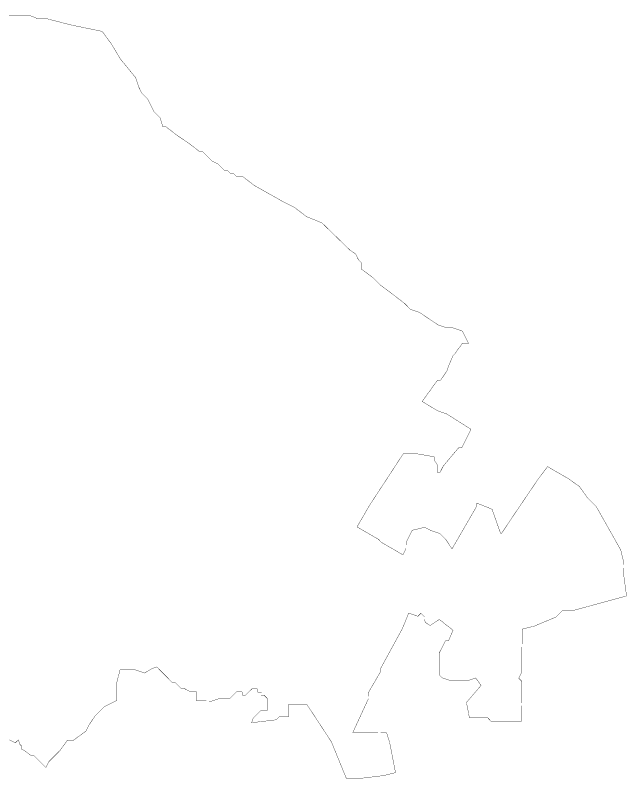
# Model space of a CAD drawing. Header units: metres. Extents: x 316348 to 324132, y 1868209 to 1873561.
# Drawn here: x 320277 to 324132, y 1868316 to 1873126 of the extents above; entities that cross this region are included whole.
import ezdxf

# ---------------------------------------------------------------- set-up
doc = ezdxf.new("R2010")
doc.units = ezdxf.units.M

msp = doc.modelspace()

# ---------------------------------------------------------------- linework, layer by layer
at = {"color": 6, "const_width": 2, "flags": 128}
msp.add_lwpolyline([(320149.1, 1873124.7), (320371.4, 1873123.4), (320419.7, 1873103.8), (320477.7, 1873103.5), (320632.2, 1873063.9), (320825.2, 1873024.2), (320882.8, 1872946.5), (320940.3, 1872849.5), (321036.3, 1872733), (321055.3, 1872674.8), (321074.4, 1872636.1), (321112.9, 1872597.2), (321151.1, 1872519.6), (321189.5, 1872480.7), (321208.6, 1872422.6), (321227.9, 1872422.5), (321304.9, 1872364), (321362.7, 1872325.1), (321439.7, 1872266.6), (321459, 1872266.5), (321516.7, 1872208.2), (321555.3, 1872188.6), (321593.7, 1872149.8), (321613, 1872149.6), (321632.3, 1872130.2), (321651.6, 1872130.1), (321670.8, 1872110.6), (321709.5, 1872110.4), (321786.5, 1872052), (321960, 1871954.3), (322037.1, 1871915.2), (322114.1, 1871856.8), (322210.6, 1871817.6), (322387.6, 1871645.5), (322422.2, 1871623), (322441.3, 1871584.2), (322460.5, 1871564.8), (322460.3, 1871526.1), (322537.3, 1871467.7), (322575.7, 1871428.8), (322729.7, 1871311.9), (322768.2, 1871273), (322826.1, 1871253.4), (322941.7, 1871175.3), (322999.6, 1871155.7), (323038.2, 1871155.5), (323096.1, 1871135.8), (323134.4, 1871058.2), (323095.7, 1871058.5), (323047, 1870991.1), (323037.3, 1870981.5), (323007.9, 1870914), (322998.1, 1870885), (322959.1, 1870827.2), (322939.7, 1870827.3), (322842.3, 1870692.5), (322938.6, 1870634), (322996.6, 1870614.3), (323150.6, 1870516.8), (323092, 1870401.1), (323072.7, 1870401.2), (322975.3, 1870285.7), (322955.8, 1870247.2), (322936.4, 1870247.3), (322936.7, 1870295.6), (322917.5, 1870324.7), (322917.7, 1870344.1), (322801.8, 1870364.1), (322724.4, 1870364.5), (322509.9, 1870037), (322431.8, 1869902.1), (322566.7, 1869824), (322585.9, 1869804.5), (322720.8, 1869726.5), (322740.4, 1869765), (322740.6, 1869803.7), (322779.7, 1869880.8), (322857.1, 1869899.7), (322895.7, 1869880.2), (322953.6, 1869860.5), (322992.1, 1869821.6), (323030.4, 1869763.4), (323186.6, 1870033.2), (323186.7, 1870052.5), (323283.2, 1870013.3), (323330.7, 1869877.7), (323340.3, 1869858.3), (323574.3, 1870205), (323632.7, 1870282), (323767.6, 1870203.9), (323835, 1870155.2), (323882.9, 1870087.3), (323940.6, 1870028.9), (324093.8, 1869757.4), (324112.7, 1869679.9), (324112.3, 1869602.6), (324130.8, 1869467.1), (323782.3, 1869372.4), (323724.2, 1869372.4), (323685.4, 1869334.3), (323549.7, 1869277), (323472.3, 1869258.1), (323470.7, 1868987.5), (323451.1, 1868948.9), (323470.4, 1868929.5), (323469, 1868678.1), (323275.6, 1868678.1), (323256.4, 1868698.6), (323140.4, 1868699.3), (323121.6, 1868796.1), (323213.7, 1868903.4), (323180.5, 1868950.4), (323122.4, 1868931.4), (323025.7, 1868932), (322967.8, 1868951.6), (322948.6, 1868971), (322948.6, 1869104.9), (322988.5, 1869183.5), (323007.8, 1869183.4), (323037.2, 1869250.9), (322950.5, 1869319.1), (322892.3, 1869280.7), (322863.4, 1869300.2), (322853.9, 1869319.6), (322854, 1869339), (322834.8, 1869358.4), (322815.3, 1869339.2), (322757.4, 1869358.9), (322718.2, 1869262.4), (322581.4, 1869011.8), (322581.4, 1868992.7), (322503.2, 1868857.6), (322503, 1868818.9), (322405.1, 1868606.7), (322617.8, 1868605.5), (322636.8, 1868547.4), (322674.4, 1868353.9), (322596.9, 1868335), (322442.1, 1868316.5), (322364.8, 1868317), (322269.4, 1868549.5), (322116.1, 1868782.4), (322000.1, 1868782.4), (321999.6, 1868705.7), (321941.6, 1868706), (321922.2, 1868686.8), (321767.4, 1868668.4), (321777.2, 1868697.3), (321825.9, 1868745.4), (321864.5, 1868745.2), (321864.9, 1868822.5), (321845.7, 1868842), (321826.4, 1868842.1), (321826.5, 1868861.4), (321807.2, 1868861.5), (321807.3, 1868880.9), (321768.6, 1868881.1), (321729.7, 1868842.6), (321710.4, 1868842.7), (321710.5, 1868862), (321671.8, 1868862.3), (321632.9, 1868823.8), (321574.9, 1868824.1), (321516.8, 1868805.1), (321420.1, 1868805.7), (321420.5, 1868863.7), (321381.8, 1868863.9), (321343.2, 1868883.5), (321323.9, 1868883.6), (321285.4, 1868922.4), (321266.1, 1868922.6), (321170, 1869019.8), (321140.9, 1869010.3), (321092.5, 1868981.5), (321034.6, 1869001.2), (320937.9, 1869001.8), (320918.1, 1868924.5), (320917.4, 1868808.5), (320839.9, 1868770.3), (320781.6, 1868712.6), (320742.5, 1868654.8), (320723, 1868616.2), (320645.3, 1868558.7), (320606.7, 1868558.9), (320557.9, 1868491.5), (320489.9, 1868424.3), (320470.3, 1868385.7), (320393.5, 1868463.5), (320374.1, 1868463.6), (320335.6, 1868492.8), (320316.3, 1868502.5), (320316.4, 1868521.9), (320306.8, 1868531.6), (320297.3, 1868560.7), (320277.8, 1868541.5), (320239.3, 1868561)], dxfattribs=at)

doc.saveas('drawing.dxf')
